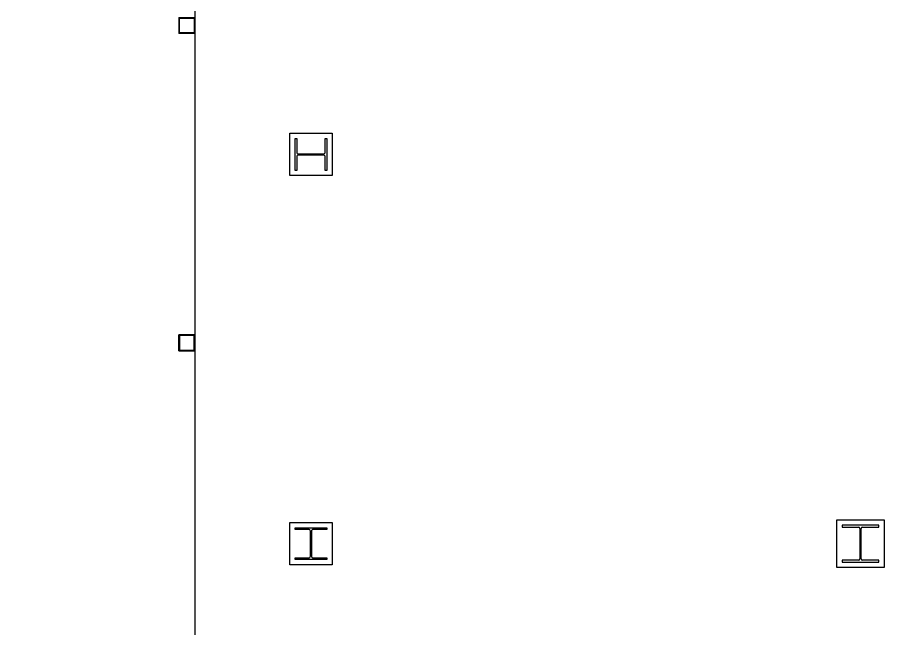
# Model space of a CAD drawing. Header units: millimetres. Extents: x 4133871 to 4440428, y -545651 to -495191.
# Drawn here: x 4273277.1 to 4273774.4, y -500345.1 to -499998.6 of the extents above; entities that cross this region are included whole.
import ezdxf

# ---------------------------------------------------------------- set-up
doc = ezdxf.new("R2010")
doc.units = ezdxf.units.MM
doc.header["$LTSCALE"] = 60
doc.layers.add('C_STEEL', color=2, linetype='Continuous')
doc.layers.add('C_TEXT_01', color=2, linetype='Continuous')

# ---------------------------------------------------------------- blocks, each defined once
blk = doc.blocks.new('KEY PLAN_NEW')
h = blk.add_hatch()
h.set_pattern_fill('ANSI31', color=253, scale=2)
h.set_pattern_definition([(45, (-1396.921, -1800.0236), (-4.490128, 4.490128), [])])
edge = h.paths.add_edge_path()
edge.add_line((-2006.86, -1075.94), (-2006.86, -1091.94))
edge.add_line((-2006.86, -1091.94), (-2067.86, -1091.94))
edge.add_line((-2067.86, -1091.94), (-2067.86, -1375.94))
edge.add_line((-2067.86, -1375.94), (-2006.86, -1375.94))
edge.add_line((-2006.86, -1375.94), (-2006.86, -1391.94))
edge.add_line((-2006.86, -1391.94), (-2007.86, -1391.94))
edge.add_line((-2007.86, -1391.94), (-2007.86, -1488.94))
edge.add_line((-2007.86, -1488.94), (-2008.31, -1488.94))
edge.add_arc((-2028.72, -1493.5), 20.91, 12.5777, 76.5787)
edge.add_line((-2023.86, -1473.16), (-2023.86, -1391.94))
edge.add_line((-2023.86, -1391.94), (-2247.86, -1391.94))
edge.add_line((-2247.86, -1391.94), (-2247.86, -1488.94))
edge.add_line((-2247.86, -1488.94), (-2263.86, -1488.94))
edge.add_line((-2263.86, -1488.94), (-2263.86, -1452.18))
edge.add_line((-2263.86, -1452.18), (-2549.86, -1452.18))
edge.add_line((-2549.86, -1452.18), (-2549.86, -1488.94))
edge.add_line((-2549.86, -1488.94), (-2565.86, -1488.94))
edge.add_line((-2565.86, -1488.94), (-2565.86, -1427.94))
edge.add_line((-2565.86, -1427.94), (-2720.86, -1427.94))
edge.add_line((-2720.86, -1427.94), (-2720.86, -1411.94))
edge.add_line((-2720.86, -1411.94), (-2623.86, -1411.94))
edge.add_line((-2623.86, -1411.94), (-2623.86, -1075.94))
edge.add_line((-2623.86, -1075.94), (-2563.86, -1075.94))
edge.add_line((-2563.86, -1075.94), (-2563.86, -1071.94))
edge.add_line((-2563.86, -1071.94), (-2547.86, -1071.94))
edge.add_line((-2547.86, -1071.94), (-2547.86, -1091.94))
edge.add_line((-2547.86, -1091.94), (-2607.86, -1091.94))
edge.add_line((-2607.86, -1091.94), (-2607.86, -1411.94))
edge.add_line((-2607.86, -1411.94), (-2549.86, -1411.94))
edge.add_line((-2549.86, -1411.94), (-2549.86, -1436.18))
edge.add_line((-2549.86, -1436.18), (-2263.86, -1436.18))
edge.add_line((-2263.86, -1436.18), (-2263.86, -1375.94))
edge.add_line((-2263.86, -1375.94), (-2083.86, -1375.94))
edge.add_line((-2083.86, -1375.94), (-2083.86, -1075.94))
edge.add_line((-2083.86, -1075.94), (-2006.86, -1075.94))
at = {"color": 253}
for p, q in [((-2543.86, -1075.5, 46), (-2543.86, -1368.38, 46)), ((-2546.86, -1250.44, 46), (-2546.86, -1253.44, 46)), ((-2546.86, -1250.44, 46), (-2543.86, -1250.44, 46)), ((-2546.74, -1253.32, 46), (-2546.74, -1250.56, 46)), ((-2546.74, -1250.56, 46), (-2543.98, -1250.56, 46)), ((-2543.98, -1250.56, 46), (-2543.98, -1253.32, 46)), ((-2543.98, -1250.56, 46), (-2543.98, -1253.32, 46)), ((-2543.86, -1253.44, 46), (-2546.86, -1253.44, 46)), ((-2543.98, -1253.32, 46), (-2546.74, -1253.32, 46)), ((-2546.86, -1313.44, 46), (-2546.86, -1310.44, 46)), ((-2543.86, -1310.44, 46), (-2546.86, -1310.44, 46)), ((-2543.98, -1310.56, 46), (-2546.74, -1310.56, 46)), ((-2546.74, -1310.56, 46), (-2546.74, -1313.32, 46)), ((-2543.98, -1313.32, 46), (-2543.98, -1310.56, 46)), ((-2543.98, -1313.32, 46), (-2543.98, -1310.56, 46)), ((-2546.86, -1313.44, 46), (-2543.86, -1313.44, 46)), ((-2546.74, -1313.32, 46), (-2543.98, -1313.32, 46)), ((-2414.36, -1346.44, 46), (-2421.36, -1346.44, 46)), ((-2421.36, -1346.44, 46), (-2421.36, -1346.82, 46)), ((-2421.36, -1346.82, 46), (-2418.24, -1346.82, 46)), ((-2417.98, -1347.08, 46), (-2417.98, -1352.8, 46)), ((-2417.74, -1352.8, 46), (-2417.74, -1347.08, 46)), ((-2417.48, -1346.82, 46), (-2414.36, -1346.82, 46)), ((-2414.36, -1346.82, 46), (-2414.36, -1346.44, 46)), ((-2418.24, -1353.06, 46), (-2421.36, -1353.06, 46)), ((-2421.36, -1353.06, 46), (-2421.36, -1353.44, 46)), ((-2421.36, -1353.44, 46), (-2414.36, -1353.44, 46)), ((-2414.36, -1353.06, 46), (-2417.48, -1353.06, 46)), ((-2414.36, -1353.44, 46), (-2414.36, -1353.06, 46))]:
    blk.add_line(p, q, dxfattribs=at)
for centre, start, end in [((-2418.24, -1347.08, 46), 0, 90), ((-2417.48, -1347.08, 46), 90, 180), ((-2418.24, -1352.8, 46), 270, 0), ((-2417.48, -1352.8, 46), 180, 270)]:
    blk.add_arc(centre, 0.26, start, end, dxfattribs=at)
at = {"layer": 'C_STEEL', "color": 253, "elevation": 46}
blk.add_lwpolyline([(-2422.36, -1345.44), (-2413.36, -1345.44), (-2413.36, -1354.44), (-2422.36, -1354.44)], close=True, dxfattribs=at)
at = {"layer": 'C_TEXT_01', "color": 253, "elevation": 46}
for points in [[(-2525.86, -1272.34), (-2517.86, -1272.34), (-2517.86, -1280.34), (-2525.86, -1280.34)], [(-2525.86, -1353.94), (-2525.86, -1345.94), (-2517.86, -1345.94), (-2517.86, -1353.94)]]:
    blk.add_lwpolyline(points, close=True, dxfattribs=at)
for points in [[(-2524.86, -1276.34), (-2524.86, -1273.34), (-2524.56, -1273.34), (-2524.56, -1275.88, 0.414214), (-2524.2, -1276.24), (-2519.52, -1276.24, 0.414214), (-2519.16, -1275.88), (-2519.16, -1273.34), (-2518.86, -1273.34), (-2518.86, -1279.34), (-2519.16, -1279.34), (-2519.16, -1276.8, 0.414214), (-2519.52, -1276.44), (-2524.2, -1276.44, 0.414214), (-2524.56, -1276.8), (-2524.56, -1279.34), (-2524.86, -1279.34), (-2524.86, -1276.34)], [(-2521.86, -1352.94), (-2524.86, -1352.94), (-2524.86, -1352.64), (-2522.32, -1352.64, 0.414214), (-2521.96, -1352.28), (-2521.96, -1347.6, 0.414214), (-2522.32, -1347.24), (-2524.86, -1347.24), (-2524.86, -1346.94), (-2518.86, -1346.94), (-2518.86, -1347.24), (-2521.4, -1347.24, 0.414214), (-2521.76, -1347.6), (-2521.76, -1352.28, 0.414214), (-2521.4, -1352.64), (-2518.86, -1352.64), (-2518.86, -1352.94), (-2521.86, -1352.94)]]:
    blk.add_lwpolyline(points, format="xyb", dxfattribs=at)

msp = doc.modelspace()

# ---------------------------------------------------------------- block references
at = {"xscale": 3, "yscale": 3, "zscale": 3}
msp.add_blockref('KEY PLAN_NEW', (4281009.3, -496247.22), dxfattribs=at)

doc.saveas('drawing.dxf')
